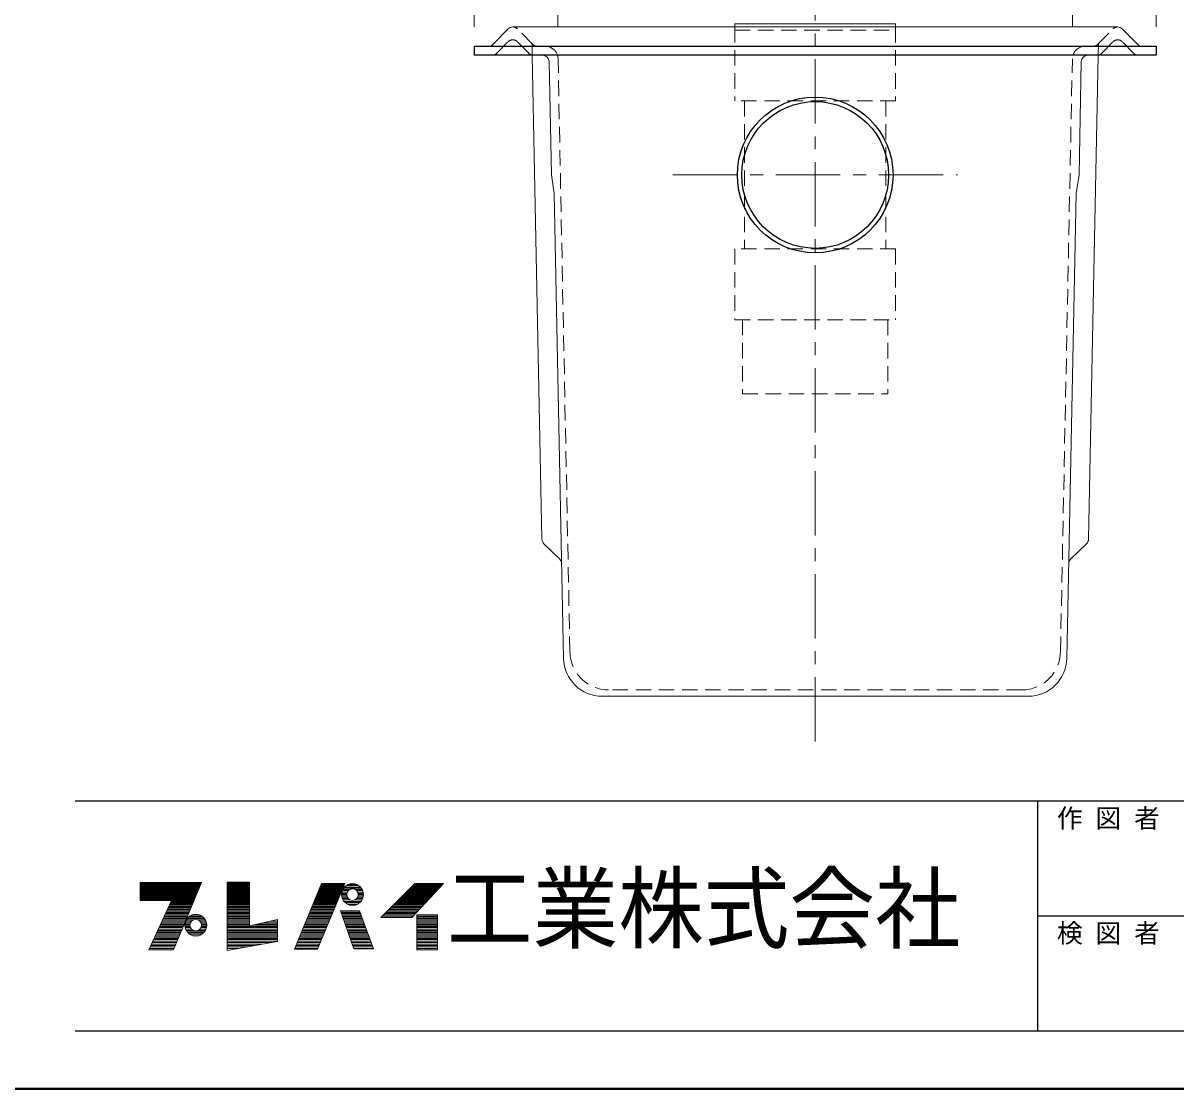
# Model space of a CAD drawing. Units: millimetres at full size, sheet at 1:10; details may follow other scales. Extents: x -2096 to 1954, y -1408 to 1402.
# Drawn here: x -111 to 785, y -1408 to -580 of the extents above; entities that cross this region are included whole.
import ezdxf
from ezdxf.enums import TextEntityAlignment as Align

# ---------------------------------------------------------------- set-up
doc = ezdxf.new("R2010")
doc.units = ezdxf.units.MM
doc.header["$LTSCALE"] = 10
doc.linetypes.add('CHAIN1', pattern=[8, 5, -1, 1, -1])
doc.linetypes.add('DASHED1', pattern=[1.8, 1.2, -0.6])
doc.layers.add('0-0_ﾚｲﾔ1', color=4, linetype='Continuous', lineweight=9)
doc.styles.add('ＭＳ ゴシック', font='')
doc.styles.get('ＭＳ ゴシック').set_extended_font_data('MS Gothic')

msp = doc.modelspace()

# ---------------------------------------------------------------- linework, layer by layer
at = {"layer": '0-0_ﾚｲﾔ1', "linetype": 'CHAIN1'}
for p, q in [((239.43, -583.49), (239.43, -173.49)), ((769.43, -583.49), (769.43, -173.49)), ((304.43, -583.49), (304.43, -273.49)), ((704.43, -583.49), (704.43, -273.49)), ((504.43, -1138.49), (504.43, -368.49)), ((393.93, -698.49), (614.93, -698.49))]:
    msp.add_line(p, q, dxfattribs=at)
at = {"layer": '0-0_ﾚｲﾔ1'}
for p, q in [((441.93, -580.99), (441.93, -583.49)), ((292.09, -981.46), (284.57, -605.49)), ((716.77, -981.46), (724.29, -605.49)), ((305.94, -997.06), (293.58, -984.92)), ((702.92, -997.06), (715.28, -984.92))]:
    msp.add_line(p, q, dxfattribs=at)
at = {"layer": '0-0_ﾚｲﾔ1', "color": 7, "lineweight": 18}
for p, q in [((254.11, -596.99), (265.86, -584.99)), ((269.43, -583.49), (739.43, -583.49)), ((754.75, -596.99), (743, -584.99)), ((297.67, -610.39), (299.43, -698.49)), ((711.19, -610.39), (709.43, -698.49)), ((301.72, -712.91), (299.43, -698.49)), ((707.14, -712.91), (709.43, -698.49)), ((301.72, -712.91), (308.98, -1074.03)), ((699.92, -1074.09), (707.14, -712.91)), ((669.88, -1103.49), (338.98, -1103.49)), ((-20.14, -1248.69), (27.27, -1248.69)), ((-20.14, -1249.11), (27.09, -1249.11)), ((-20.14, -1249.74), (26.83, -1249.74)), ((-20.14, -1250.37), (26.57, -1250.37)), ((-20.14, -1251), (26.31, -1251)), ((-20.14, -1251.84), (25.96, -1251.84)), ((25.7, -1252.47), (-20.14, -1252.47)), ((-20.14, -1253.1), (25.44, -1253.1)), ((-20.14, -1253.73), (25.18, -1253.73)), ((5.9, -1300.35), (27.53, -1248.06)), ((47.48, -1247.85), (47.48, -1300.98)), ((64.91, -1247.85), (47.48, -1247.85)), ((47.48, -1248.69), (64.91, -1248.69)), ((47.48, -1249.11), (64.91, -1249.11)), ((47.48, -1249.74), (64.91, -1249.74)), ((47.48, -1250.37), (64.91, -1250.37)), ((47.48, -1251), (64.91, -1251)), ((47.48, -1251.84), (64.91, -1251.84)), ((47.48, -1252.47), (64.91, -1252.47)), ((47.48, -1253.1), (64.91, -1253.1)), ((47.48, -1253.73), (64.91, -1253.73)), ((120.77, -1248.9), (99.77, -1299.93)), ((117.62, -1299.93), (138.83, -1248.9)), ((118.78, -1253.73), (136.82, -1253.73)), ((119.04, -1253.1), (137.08, -1253.1)), ((119.3, -1252.47), (137.34, -1252.47)), ((119.56, -1251.84), (137.61, -1251.84)), ((119.9, -1251), (137.96, -1251)), ((120.16, -1250.37), (138.2, -1250.37)), ((120.42, -1249.74), (138.48, -1249.74)), ((120.77, -1248.9), (138.83, -1248.9)), ((137.41, -1253.52), (142.84, -1253.52)), ((138.07, -1252.47), (151.76, -1252.47)), ((138.78, -1251.63), (151.06, -1251.63)), ((140, -1250.58), (149.84, -1250.58)), ((141.47, -1249.74), (148.36, -1249.74)), ((152.42, -1253.52), (147, -1253.52)), ((188.6, -1253.73), (211.2, -1253.73)), ((189.23, -1253.1), (211.79, -1253.1)), ((189.86, -1252.47), (212.37, -1252.47)), ((190.49, -1251.84), (212.96, -1251.84)), ((191.12, -1275.36), (215.69, -1248.9)), ((191.33, -1251), (213.74, -1251)), ((191.96, -1250.37), (214.32, -1250.37)), ((192.59, -1249.74), (214.91, -1249.74)), ((-20.14, -1254.36), (24.92, -1254.36)), ((-20.14, -1254.99), (24.66, -1254.99)), ((-20.14, -1255.41), (24.49, -1255.41)), ((-20.14, -1256.25), (24.14, -1256.25)), ((-20.14, -1256.88), (23.88, -1256.88)), ((-20.14, -1257.51), (23.62, -1257.51)), ((-20.14, -1258.14), (23.36, -1258.14)), ((-20.14, -1258.77), (23.1, -1258.77)), ((-20.14, -1259.4), (22.84, -1259.4)), ((-20.14, -1260.03), (22.58, -1260.03)), ((-20.14, -1260.66), (22.32, -1260.66)), ((-20.14, -1261.29), (22.06, -1261.29)), ((4.22, -1262.13), (-20.14, -1262.13)), ((-13.42, -1300.35), (4.22, -1262.13)), ((21.45, -1262.76), (3.93, -1262.76)), ((21.71, -1262.13), (4.22, -1262.13)), ((47.48, -1254.36), (64.91, -1254.36)), ((47.48, -1254.99), (64.91, -1254.99)), ((47.48, -1255.41), (64.91, -1255.41)), ((47.48, -1256.25), (64.91, -1256.25)), ((47.48, -1256.88), (64.91, -1256.88)), ((47.48, -1257.51), (64.91, -1257.51)), ((47.48, -1258.14), (64.91, -1258.14)), ((47.48, -1258.77), (64.91, -1258.77)), ((47.48, -1259.4), (64.91, -1259.4)), ((47.48, -1260.03), (64.91, -1260.03)), ((47.48, -1260.66), (64.91, -1260.66)), ((47.48, -1261.29), (64.91, -1261.29)), ((47.48, -1262.13), (64.91, -1262.13)), ((47.48, -1262.76), (64.91, -1262.76)), ((115.06, -1262.76), (133.07, -1262.76)), ((115.32, -1262.13), (133.33, -1262.13)), ((115.67, -1261.29), (133.68, -1261.29)), ((115.93, -1260.66), (133.94, -1260.66)), ((116.19, -1260.03), (134.2, -1260.03)), ((116.45, -1259.4), (134.46, -1259.4)), ((116.71, -1258.77), (134.73, -1258.77)), ((116.99, -1258.14), (134.99, -1258.14)), ((117.23, -1257.51), (135.25, -1257.51)), ((117.48, -1256.88), (135.51, -1256.88)), ((117.74, -1256.25), (135.77, -1256.25)), ((118.09, -1255.41), (136.12, -1255.41)), ((118.26, -1254.99), (136.3, -1254.99)), ((118.52, -1254.36), (136.56, -1254.36)), ((136.42, -1257.51), (140.42, -1257.51)), ((136.46, -1256.67), (140.5, -1256.67)), ((136.48, -1258.56), (140.54, -1258.56)), ((136.63, -1255.62), (140.83, -1255.62)), ((136.68, -1259.61), (140.94, -1259.61)), ((137.02, -1254.36), (141.7, -1254.36)), ((137.02, -1260.66), (141.7, -1260.66)), ((137.53, -1261.71), (143.3, -1261.71)), ((138.23, -1262.76), (151.6, -1262.76)), ((152.31, -1261.71), (146.53, -1261.71)), ((152.81, -1254.36), (148.13, -1254.36)), ((152.81, -1260.66), (148.13, -1260.66)), ((153.15, -1259.61), (148.9, -1259.61)), ((153.21, -1255.62), (149, -1255.62)), ((153.35, -1258.56), (149.29, -1258.56)), ((153.38, -1256.67), (149.34, -1256.67)), ((149.42, -1257.51), (153.42, -1257.51)), ((179.57, -1262.76), (202.82, -1262.76)), ((180.2, -1262.13), (203.4, -1262.13)), ((181.04, -1261.29), (204.18, -1261.29)), ((181.67, -1260.66), (204.77, -1260.66)), ((182.3, -1260.03), (205.35, -1260.03)), ((182.93, -1259.4), (205.94, -1259.4)), ((183.56, -1258.77), (206.52, -1258.77)), ((184.19, -1258.14), (207.11, -1258.14)), ((184.82, -1257.51), (207.69, -1257.51)), ((185.45, -1256.88), (208.34, -1256.88)), ((186.08, -1256.25), (208.86, -1256.25)), ((186.92, -1255.41), (209.64, -1255.41)), ((187.34, -1254.99), (210.03, -1254.99)), ((187.97, -1254.36), (210.62, -1254.36)), ((17.89, -1271.37), (-0.05, -1271.37)), ((0.44, -1270.32), (18.32, -1270.32)), ((18.67, -1269.48), (0.83, -1269.48)), ((19.02, -1268.64), (1.28, -1268.64)), ((1.7, -1267.59), (19.45, -1267.59)), ((19.8, -1266.75), (2.09, -1266.75)), ((20.23, -1265.7), (2.57, -1265.7)), ((20.49, -1265.07), (2.86, -1265.07)), ((20.84, -1264.23), (3.25, -1264.23)), ((21.1, -1263.6), (3.54, -1263.6)), ((47.48, -1263.6), (64.91, -1263.6)), ((47.48, -1264.23), (64.91, -1264.23)), ((47.48, -1265.07), (64.91, -1265.07)), ((47.48, -1265.7), (64.91, -1265.7)), ((47.48, -1266.75), (64.91, -1266.75)), ((47.48, -1267.59), (64.91, -1267.59)), ((47.48, -1268.64), (64.91, -1268.64)), ((47.48, -1269.48), (64.91, -1269.48)), ((47.48, -1270.32), (64.91, -1270.32)), ((47.48, -1271.37), (64.91, -1271.37)), ((111.53, -1271.37), (129.49, -1271.37)), ((111.95, -1270.32), (129.93, -1270.32)), ((112.3, -1269.48), (130.27, -1269.48)), ((112.64, -1268.64), (130.62, -1268.64)), ((113.08, -1267.59), (131.06, -1267.59)), ((113.42, -1266.75), (131.41, -1266.75)), ((113.85, -1265.7), (131.85, -1265.7)), ((114.11, -1265.07), (132.11, -1265.07)), ((114.46, -1264.23), (132.46, -1264.23)), ((114.72, -1263.6), (132.72, -1263.6)), ((135.75, -1270.32), (150.46, -1270.32)), ((136.12, -1271.37), (150.84, -1271.37)), ((138.99, -1263.6), (150.85, -1263.6)), ((140.65, -1264.86), (149.19, -1264.86)), ((142.64, -1265.7), (147.19, -1265.7)), ((161.3, -1299.72), (150.38, -1270.11)), ((170.96, -1271.37), (194.82, -1271.37)), ((172.01, -1270.32), (195.8, -1270.32)), ((172.85, -1269.48), (196.58, -1269.48)), ((173.69, -1268.64), (197.36, -1268.64)), ((174.74, -1267.59), (198.33, -1267.59)), ((175.58, -1266.75), (199.11, -1266.75)), ((176.63, -1265.7), (200.09, -1265.7)), ((177.26, -1265.07), (200.67, -1265.07)), ((178.1, -1264.23), (201.45, -1264.23)), ((178.73, -1263.6), (202.04, -1263.6)), ((-4.21, -1280.4), (14.15, -1280.4)), ((14.59, -1279.35), (-3.73, -1279.35)), ((15.11, -1278.09), (-3.15, -1278.09)), ((15.54, -1277.04), (-2.66, -1277.04)), ((15.89, -1276.2), (-2.28, -1276.2)), ((16.32, -1275.15), (-1.79, -1275.15)), ((-1.4, -1274.31), (16.67, -1274.31)), ((17.1, -1273.26), (-0.92, -1273.26)), ((17.54, -1272.21), (-0.43, -1272.21)), ((14.66, -1280.4), (18.7, -1280.4)), ((14.83, -1279.35), (19.03, -1279.35)), ((15.22, -1278.09), (19.9, -1278.09)), ((15.73, -1277.04), (21.5, -1277.04)), ((16.27, -1276.2), (29.96, -1276.2)), ((17.19, -1275.15), (29.05, -1275.15)), ((18.2, -1274.31), (28.04, -1274.31)), ((20.19, -1273.26), (26.05, -1273.26)), ((30.51, -1277.04), (24.73, -1277.04)), ((31.01, -1278.09), (26.33, -1278.09)), ((31.41, -1279.35), (27.2, -1279.35)), ((31.58, -1280.4), (27.54, -1280.4)), ((47.48, -1272.21), (64.91, -1272.21)), ((47.48, -1273.26), (64.91, -1273.26)), ((47.48, -1274.31), (64.91, -1274.31)), ((47.48, -1275.15), (64.91, -1275.15)), ((47.48, -1276.2), (64.91, -1276.2)), ((47.48, -1277.04), (64.91, -1277.04)), ((47.48, -1278.09), (64.91, -1278.09)), ((47.48, -1279.35), (64.91, -1279.35)), ((47.48, -1280.4), (64.91, -1280.4)), ((86.54, -1280.4), (70.55, -1280.4)), ((86.54, -1279.35), (75.25, -1279.35)), ((86.54, -1278.09), (80.9, -1278.09)), ((107.81, -1280.4), (125.74, -1280.4)), ((108.24, -1279.35), (126.17, -1279.35)), ((108.76, -1278.09), (126.7, -1278.09)), ((109.19, -1277.04), (127.13, -1277.04)), ((109.53, -1276.2), (127.48, -1276.2)), ((109.97, -1275.15), (127.92, -1275.15)), ((110.31, -1274.31), (128.27, -1274.31)), ((110.74, -1273.26), (128.7, -1273.26)), ((111.18, -1272.21), (129.14, -1272.21)), ((136.41, -1272.21), (151.15, -1272.21)), ((136.77, -1273.26), (151.54, -1273.26)), ((137.14, -1274.31), (151.93, -1274.31)), ((137.43, -1275.15), (152.24, -1275.15)), ((137.79, -1276.2), (152.62, -1276.2)), ((138.09, -1277.04), (152.93, -1277.04)), ((138.45, -1278.09), (153.32, -1278.09)), ((138.89, -1279.35), (153.79, -1279.35)), ((139.25, -1280.4), (154.17, -1280.4)), ((166.97, -1275.36), (191.12, -1275.36)), ((168.02, -1274.31), (192.09, -1274.31)), ((169.07, -1273.26), (193.07, -1273.26)), ((170.12, -1272.21), (194.04, -1272.21)), ((194.9, -1274.31), (210.86, -1274.31)), ((194.9, -1275.15), (210.86, -1275.15)), ((194.9, -1276.2), (210.86, -1276.2)), ((194.9, -1277.04), (210.86, -1277.04)), ((194.9, -1278.09), (210.86, -1278.09)), ((194.9, -1279.35), (210.86, -1279.35)), ((194.9, -1280.4), (210.86, -1280.4)), ((10.42, -1289.43), (-8.38, -1289.43)), ((10.85, -1288.38), (-7.9, -1288.38)), ((11.28, -1287.33), (-7.41, -1287.33)), ((11.63, -1286.49), (-7.02, -1286.49)), ((12.07, -1285.44), (-6.54, -1285.44)), ((12.5, -1284.39), (-6.06, -1284.39)), ((13.02, -1283.13), (-5.44, -1283.13)), ((13.37, -1282.29), (-5.09, -1282.29)), ((13.8, -1281.24), (-4.6, -1281.24)), ((14.62, -1281.24), (18.62, -1281.24)), ((14.68, -1282.29), (18.74, -1282.29)), ((14.83, -1283.13), (19.03, -1283.13)), ((15.22, -1284.39), (19.9, -1284.39)), ((15.73, -1285.44), (21.5, -1285.44)), ((16.43, -1286.49), (29.8, -1286.49)), ((17.19, -1287.33), (29.05, -1287.33)), ((18.51, -1288.38), (27.73, -1288.38)), ((20.84, -1289.43), (25.39, -1289.43)), ((30.51, -1285.44), (24.73, -1285.44)), ((31.01, -1284.39), (26.33, -1284.39)), ((31.41, -1283.13), (27.2, -1283.13)), ((31.55, -1282.29), (27.49, -1282.29)), ((27.62, -1281.24), (31.62, -1281.24)), ((47.48, -1281.24), (64.91, -1281.24)), ((47.48, -1282.29), (86.54, -1282.29)), ((47.48, -1283.13), (86.54, -1283.13)), ((47.48, -1284.39), (86.54, -1284.39)), ((47.48, -1285.44), (86.54, -1285.44)), ((47.48, -1286.49), (86.54, -1286.49)), ((47.48, -1287.33), (86.54, -1287.33)), ((47.48, -1288.38), (86.54, -1288.38)), ((47.48, -1289.43), (86.54, -1289.43)), ((86.54, -1281.24), (66.79, -1281.24)), ((104.09, -1289.43), (121.98, -1289.43)), ((104.52, -1288.38), (122.42, -1288.38)), ((104.95, -1287.33), (122.86, -1287.33)), ((105.3, -1286.49), (123.2, -1286.49)), ((105.73, -1285.44), (123.64, -1285.44)), ((106.16, -1284.39), (124.08, -1284.39)), ((106.68, -1283.13), (124.6, -1283.13)), ((107.03, -1282.29), (124.95, -1282.29)), ((107.46, -1281.24), (125.39, -1281.24)), ((139.55, -1281.24), (154.48, -1281.24)), ((139.91, -1282.29), (154.87, -1282.29)), ((140.2, -1283.13), (155.18, -1283.13)), ((140.64, -1284.39), (155.64, -1284.39)), ((141.01, -1285.44), (156.03, -1285.44)), ((141.35, -1286.49), (156.42, -1286.49)), ((141.66, -1287.33), (156.73, -1287.33)), ((142.03, -1288.38), (157.12, -1288.38)), ((142.39, -1289.43), (157.5, -1289.43)), ((194.9, -1281.24), (210.86, -1281.24)), ((194.9, -1282.29), (210.86, -1282.29)), ((194.9, -1283.13), (210.86, -1283.13)), ((194.9, -1284.39), (210.86, -1284.39)), ((194.9, -1285.44), (210.86, -1285.44)), ((194.9, -1286.49), (210.86, -1286.49)), ((194.9, -1287.33), (210.86, -1287.33)), ((194.9, -1288.38), (210.86, -1288.38)), ((194.9, -1289.43), (210.86, -1289.43)), ((6.85, -1298.04), (-12.36, -1298.04)), ((7.29, -1296.99), (-11.87, -1296.99)), ((7.72, -1295.94), (-11.39, -1295.94)), ((8.24, -1294.68), (-10.8, -1294.68)), ((8.68, -1293.63), (-10.32, -1293.63)), ((9.2, -1292.37), (-9.74, -1292.37)), ((9.55, -1291.53), (-9.35, -1291.53)), ((9.98, -1290.48), (-8.87, -1290.48)), ((47.48, -1290.48), (86.54, -1290.48)), ((47.48, -1291.53), (86.54, -1291.53)), ((47.48, -1292.37), (86.54, -1292.37)), ((47.48, -1293.63), (86.54, -1293.63)), ((47.48, -1294.68), (81.94, -1294.68)), ((47.48, -1295.94), (75.05, -1295.94)), ((47.48, -1296.99), (69.31, -1296.99)), ((47.48, -1298.04), (63.56, -1298.04)), ((100.55, -1298.04), (118.4, -1298.04)), ((100.98, -1296.99), (118.84, -1296.99)), ((101.41, -1295.94), (119.28, -1295.94)), ((101.93, -1294.68), (119.8, -1294.68)), ((102.36, -1293.63), (120.24, -1293.63)), ((102.88, -1292.37), (120.76, -1292.37)), ((103.23, -1291.53), (121.11, -1291.53)), ((103.66, -1290.48), (121.55, -1290.48)), ((142.76, -1290.48), (157.89, -1290.48)), ((143.12, -1291.53), (158.28, -1291.53)), ((143.41, -1292.37), (158.59, -1292.37)), ((143.85, -1293.63), (159.05, -1293.63)), ((144.29, -1294.68), (159.44, -1294.68)), ((144.65, -1295.94), (159.9, -1295.94)), ((145.02, -1296.99), (160.29, -1296.99)), ((145.38, -1298.04), (160.68, -1298.04)), ((194.9, -1290.48), (210.86, -1290.48)), ((194.9, -1291.53), (210.86, -1291.53)), ((194.9, -1292.37), (210.86, -1292.37)), ((194.9, -1293.63), (210.86, -1293.63)), ((194.9, -1294.68), (210.86, -1294.68)), ((194.9, -1295.94), (210.86, -1295.94)), ((194.9, -1296.99), (210.86, -1296.99)), ((194.9, -1298.04), (210.86, -1298.04)), ((-13.42, -1300.35), (5.9, -1300.35)), ((6.33, -1299.3), (-12.94, -1299.3)), ((47.48, -1299.3), (56.67, -1299.3)), ((117.62, -1299.93), (99.77, -1299.93)), ((100.03, -1299.3), (117.88, -1299.3)), ((145.82, -1299.3), (161.14, -1299.3)), ((145.97, -1299.72), (161.3, -1299.72)), ((194.9, -1299.3), (210.86, -1299.3))]:
    msp.add_line(p, q, dxfattribs=at)
at = {"layer": '0-0_ﾚｲﾔ1', "linetype": 'DASHED1'}
for p, q in [((284.75, -596.99), (273, -584.99)), ((441.93, -583.49), (441.93, -640.99)), ((441.93, -585.99), (566.93, -585.99)), ((566.93, -583.49), (566.93, -640.99)), ((724.11, -596.99), (735.86, -584.99)), ((257.05, -603.99), (265.86, -595)), ((281.8, -603.99), (273, -595)), ((284.57, -605.49), (284.39, -596.62)), ((724.29, -605.49), (724.47, -596.62)), ((727.05, -603.99), (735.86, -595)), ((751.8, -603.99), (743, -595)), ((313.84, -1069.09), (304.63, -608.29)), ((695.02, -1069.09), (704.23, -608.29)), ((566.93, -640.99), (441.93, -640.99)), ((449.43, -640.99), (449.43, -755.99)), ((559.43, -640.99), (559.43, -755.99)), ((441.93, -755.99), (441.93, -810.99)), ((566.93, -755.99), (441.93, -755.99)), ((566.93, -755.99), (566.93, -810.99)), ((441.93, -810.99), (566.93, -810.99)), ((447.93, -810.99), (447.93, -868.49)), ((560.93, -810.99), (560.93, -868.49)), ((447.93, -868.49), (560.93, -868.49)), ((664.97, -1098.49), (343.89, -1098.49))]:
    msp.add_line(p, q, dxfattribs=at)
at = {"layer": '0-0_ﾚｲﾔ1', "color": 5, "lineweight": 25}
for p in [(239.43, -598.49), (769.43, -605.49)]:
    msp.add_line(p, (239.43, -605.49), dxfattribs=at)
at = {"layer": '0-0_ﾚｲﾔ1', "color": 6, "lineweight": 25}
for p, q in [((1909.43, -1184.92), (-70.57, -1184.92)), ((677.29, -1363.49), (677.29, -1184.92)), ((1909.43, -1274.2), (677.29, -1274.2)), ((1909.43, -1363.49), (-70.57, -1363.49))]:
    msp.add_line(p, q, dxfattribs=at)
at = {"layer": '0-0_ﾚｲﾔ1', "color": 1, "lineweight": 40}
msp.add_line((1954.43, -1408.49), (-2095.57, -1408.49), dxfattribs=at)
at = {"layer": '0-0_ﾚｲﾔ1'}
msp.add_lwpolyline([(441.93, -580.99), (566.93, -580.99), (566.93, -583.49)], dxfattribs=at)
at = {"layer": '0-0_ﾚｲﾔ1', "color": 5, "lineweight": 25}
msp.add_lwpolyline([(239.43, -598.49), (769.43, -598.49), (769.43, -605.49)], dxfattribs=at)
at = {"layer": '0-0_ﾚｲﾔ1', "color": 7, "lineweight": 18}
for points in [[(-20.14, -1262.13), (-20.14, -1248.06), (27.53, -1248.06)], [(47.48, -1300.98), (86.54, -1293.84), (86.54, -1276.83), (64.91, -1281.66), (64.91, -1247.85)], [(166.97, -1275.36), (193.43, -1248.9), (215.69, -1248.9)], [(145.97, -1299.72), (135.68, -1270.11), (150.38, -1270.11)]]:
    msp.add_lwpolyline(points, dxfattribs=at)
msp.add_lwpolyline([(194.9, -1273.26), (194.9, -1300.35), (210.86, -1300.35), (210.86, -1273.26)], close=True, dxfattribs=at)
at = {"layer": '0-0_ﾚｲﾔ1', "color": 5, "lineweight": 25}
for radius in [60.5, 57]:
    msp.add_circle((504.43, -698.49), radius, dxfattribs=at)
at = {"layer": '0-0_ﾚｲﾔ1', "color": 7, "lineweight": 18}
for centre, radius in [((144.92, -1257.51), 8.5), ((144.92, -1257.51), 4.5), ((23.12, -1281.24), 8.5), ((23.12, -1281.24), 4.5)]:
    msp.add_circle(centre, radius, dxfattribs=at)
for centre, radius, start, end in [((269.43, -588.49), 5, 90, 135.6053), ((739.43, -588.49), 5, 44.3947, 90), ((250.54, -593.49), 5, 270, 315.6053), ((758.32, -593.49), 5, 224.3947, 270), ((292.67, -610.49), 5, 1.14576, 90), ((716.19, -610.49), 5, 90, 178.85424), ((338.98, -1073.49), 30, 181.04163, 270), ((669.88, -1073.49), 30, 270, 358.95837)]:
    msp.add_arc(centre, radius, start, end, dxfattribs=at)
at = {"layer": '0-0_ﾚｲﾔ1', "linetype": 'DASHED1'}
for centre, radius, start, end in [((269.43, -588.49), 5, 44.3947, 90), ((739.43, -588.49), 5, 90, 135.6053), ((269.43, -598.5), 5, 44.3947, 135.6053), ((288.32, -593.49), 5, 224.3947, 270), ((294.63, -608.49), 10, 1.14576, 90), ((714.23, -608.49), 10, 90, 178.85424), ((720.54, -593.49), 5, 270, 315.6053), ((739.43, -598.5), 5, 44.3947, 135.6053), ((253.48, -600.49), 5, 270, 315.6053), ((285.38, -600.49), 5, 224.3947, 270), ((723.48, -600.49), 5, 270, 315.6053), ((755.38, -600.49), 5, 224.3947, 270), ((343.89, -1068.49), 30, 181.04163, 270), ((664.97, -1068.49), 30, 270, 358.95837)]:
    msp.add_arc(centre, radius, start, end, dxfattribs=at)
at = {"layer": '0-0_ﾚｲﾔ1'}
for centre, start, end in [((297.08, -981.35), 181.2499, 225.52081), ((711.78, -981.35), 314.47919, 358.7501), ((302.44, -1000.62), 1.04163, 45.52081), ((706.42, -1000.62), 134.47919, 178.95837)]:
    msp.add_arc(centre, 5, start, end, dxfattribs=at)

# ---------------------------------------------------------------- texts
at = {"layer": '0-0_ﾚｲﾔ1', "color": 7, "style": 'ＭＳ ゴシック'}
for s, p in [('作 図 者', (692.29, -1209.92)), ('検 図 者', (692.29, -1299.2))]:
    msp.add_text(s, height=14.66, dxfattribs=at).set_placement(p, align=Align.BOTTOM_LEFT)
at = {"layer": '0-0_ﾚｲﾔ1', "color": 7, "style": 'ＭＳ ゴシック', "width": 0.95}
msp.add_text('工業株式会社', height=51.32, dxfattribs=at).set_placement((218.36, -1309.2), align=Align.BOTTOM_LEFT)

doc.saveas('drawing.dxf')
